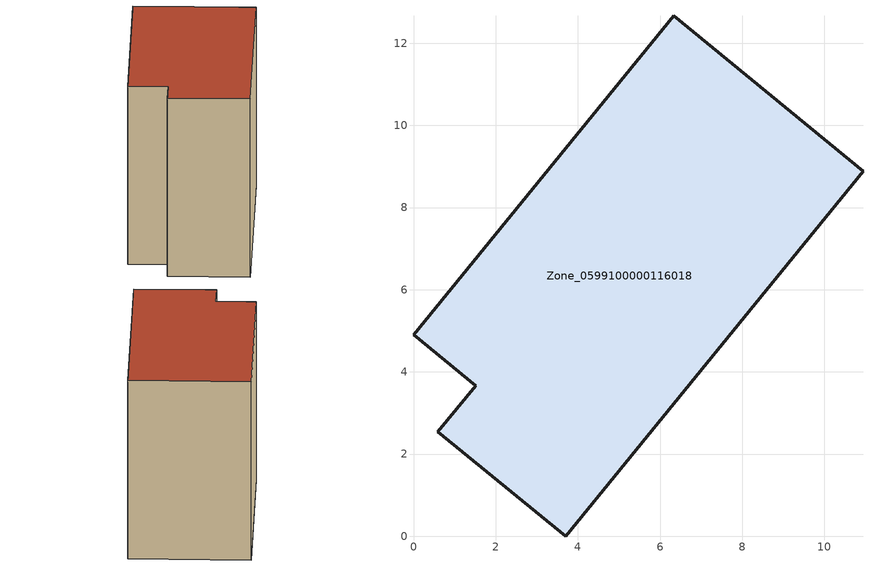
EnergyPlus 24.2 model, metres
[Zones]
Zone_0599100000116018
 floor ground (C_G): 0.59,2.54 1.51,3.66 0,4.9 6.34,12.67 10.94,8.88 3.7,0 z0
 wall outside (C_F): 1.51,3.66 0.59,2.54 3.7,0 10.94,8.88 6.34,12.67 0,4.9 1.51,3.66 z0:9.34
 roof outside (C_R): 6.34,12.67 0,4.9 1.51,3.66 0.59,2.54 3.7,0 10.94,8.88 z9.34
[BUILDING]
Pand.0599100000116018: North Axis=0; Terrain=City; Loads Convergence Tolerance Value=0.04; Temperature Convergence Tolerance Value=0.4; Solar Distribution=FullExterior; Maximum Number of Warmup Days=25; Minimum Number of Warmup Days=1
[Site:Location]
Rotterdam.The.Hague.AP_ZH_NLD Design_Conditions: Latitude=51.96; Longitude=4.45; Time Zone=1; Elevation=-4.5
[SITE:GROUNDTEMPERATURE:BUILDINGSURFACE]
18, 18, 18, 18, 18, 18, 18, 18, 18, 18, 18, 18
[MATERIAL] Thermal Absorptance=0.9; Solar Absorptance=0.7; Visible Absorptance=0.7
Name | Roughness | Thickness | Conductivity | Density | Specific Heat
G.TI.1946 | MediumSmooth | 0.15 | 1 | 540 | 1210
F.TI.1946 | Rough | 0.3 | 0.857143 | 1920 | 840
R.TI.1946 | MediumRough | 0.2 | 0.1 | 1500 | 1000
[CONSTRUCTION]
C_G: G.TI.1946
C_F: F.TI.1946
C_R: R.TI.1946
[ZONE]
Zone_0599100000116018: Type=1; Multiplier=1; Ceiling Height=Autocalculate; Volume=Autocalculate; Floor Area=autocalculate; Part of Total Floor Area=Yes
[ZONEINFILTRATION:DESIGNFLOWRATE]
Infil_Zone_0599100000116018: Zone or ZoneList or Space or SpaceList=Zone_0599100000116018; Schedule=AlwaysOn; Design Flow Rate Calculation Method=Flow/Area; Flow Rate per Floor Area=0.003; Constant Term Coefficient=1; Temperature Term Coefficient=0; Velocity Term Coefficient=0; Velocity Squared Term Coefficient=0
[HVACTEMPLATE:ZONE:IDEALLOADSAIRSYSTEM]
Zone_0599100000116018: Maximum Heating Supply Air Temperature=50; Minimum Cooling Supply Air Temperature=13; Maximum Heating Supply Air Humidity Ratio=0.0156; Minimum Cooling Supply Air Humidity Ratio=0.0077; Heating Limit=NoLimit; Cooling Limit=NoLimit; Dehumidification Control Type=ConstantSensibleHeatRatio; Cooling Sensible Heat Ratio=0.7; Dehumidification Setpoint=60; Humidification Control Type=None; Humidification Setpoint=30; Outdoor Air Method=None; Outdoor Air Flow Rate per Person=0.00944; Outdoor Air Flow Rate per Zone Floor Area=0; Outdoor Air Flow Rate per Zone=0; Demand Controlled Ventilation Type=None; Outdoor Air Economizer Type=NoEconomizer; Heat Recovery Type=None; Sensible Heat Recovery Effectiveness=0.7; Latent Heat Recovery Effectiveness=0.65
[ZONECONTROL:THERMOSTAT]
ThermostatControl_Zone_0599100000116018: Zone or ZoneList=Zone_0599100000116018; Control Type Schedule=DualSetpointControlType; Control 1=Thermostat_Zone_0599100000116018; Temperature Difference Between Cutout And Setpoint=0
[THERMOSTATSETPOINT:DUALSETPOINT]
Thermostat_Zone_0599100000116018: Heating Setpoint Temperature Schedule=HeatingSetpoint_Zone_0599100000116018; Cooling Setpoint Temperature Schedule=CoolingSetpoint_Zone_0599100000116018
[SCHEDULE:COMPACT]
HeatingSetpoint_Zone_0599100000116018: Through: 12/31, For: AllDays, Until: 24:00, 21
CoolingSetpoint_Zone_0599100000116018: Through: 12/31, For: AllDays, Until: 24:00, 24
DualSetpointControlType: Through: 12/31, For: AllDays, Until: 24:00, 4
AlwaysOn: Through: 12/31, For: AllDays, Until: 24:00, 1
